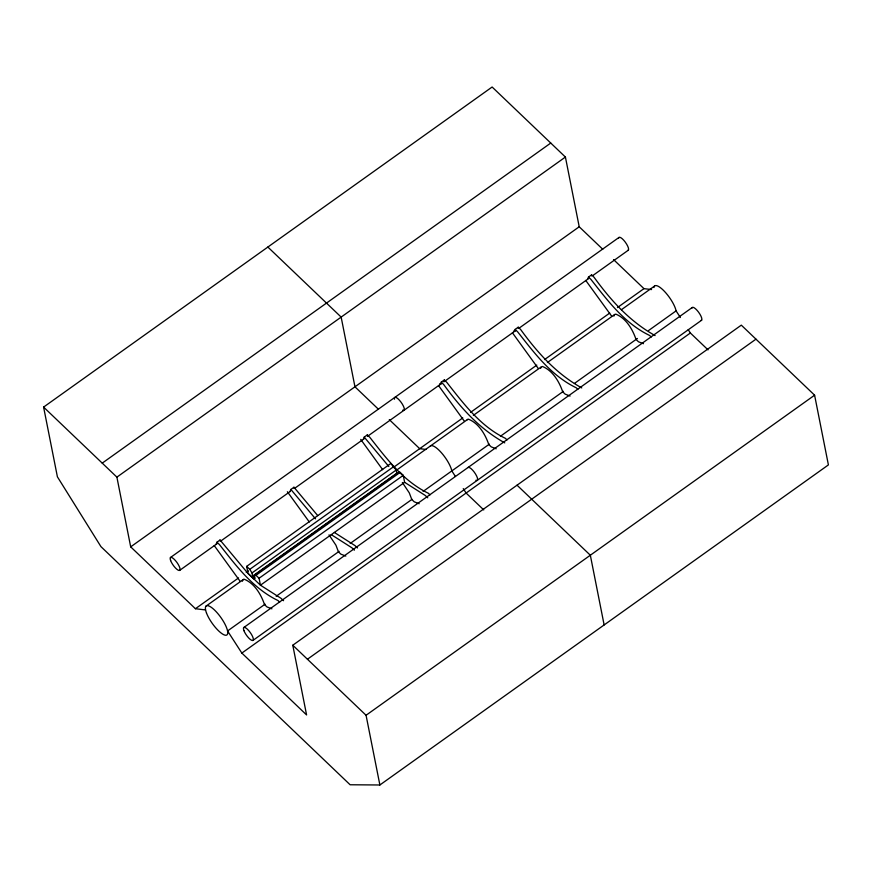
<?xml version="1.0" encoding="UTF-8"?>
<svg xmlns="http://www.w3.org/2000/svg" width="872" height="872" viewBox="0 0 872 872"><rect width="100%" height="100%" fill="white"/><g stroke="black" fill="none" stroke-linecap="round" stroke-linejoin="round"><path stroke-width="1.31" d="M242.372 581.232L242.972 579.76L244.291 579.27C254.57 583.401 261.077 594.464 264.521 604.59L266.963 606.923L271.911 608.819M540.564 368.442L541.163 366.97L542.482 366.48C552.75 370.622 559.257 381.674 562.702 391.8L565.154 394.133L570.092 396.041M613.91 316.1L614.509 314.628L615.828 314.138C626.096 318.28 632.603 329.333 636.048 339.459L638.5 341.791L643.438 343.699M265.121 604.154L227.559 630.957L241.849 653.073L306.584 714.942L292.785 645.226L741.309 325.147L814.601 395.19L828.4 464.907L379.876 784.985L350.119 784.767L100.945 546.635L57.399 476.81L43.6 407.093L492.124 87.015L565.416 157.058L579.215 226.775L602.759 249.272M102.231 463.13L550.755 143.052M205.574 609.953L195.426 608.721L130.691 546.853L116.892 477.137L565.416 157.058M130.691 546.853L579.215 226.775M170.422 557.546L618.957 237.467M216.18 544.117L216.965 542.199L220.038 540.008L248.073 573.558L254.079 579.117M290.103 491.372L290.877 489.454L293.962 487.252L317.735 515.603M363.45 439.03L364.224 437.112L367.308 434.91L369.75 437.254C386.569 458.585 403.256 481.126 428.381 493.28L430.005 494.838M439.575 383.844L441.036 383.854L441.221 382.165L444.306 379.963L446.747 382.307C463.566 403.638 480.254 426.179 505.379 438.333L507.014 439.891M513.499 331.098L514.949 331.109L515.145 329.42L518.23 327.218L520.671 329.551C537.632 352.909 556.434 373.805 581.744 387.92M587.706 278.986L588.491 277.078L591.576 274.876L594.017 277.209C610.978 300.567 629.78 321.463 655.09 335.578M179.806 570.277L217.368 543.463M220.681 541.098L290.278 491.437M294.703 488.287L364.3 438.616M367.613 436.251L441.635 383.429M443.848 381.849L515.646 330.608M518.971 328.243L588.567 278.582M592.982 275.421L628.331 250.199M283.563 600.71L281.111 598.366L260.445 585.199L248.03 573.34L246.656 566.375L390.841 463.49L396.182 470.041L396.804 473.202L252.618 576.098L255.071 578.43L254.439 575.269L398.624 472.373L400.15 472.384L403.256 475.349L404.63 482.314L425.296 495.481L427.749 497.814M246.656 566.375L249.763 569.351L393.948 466.455M195.426 608.721L238.514 577.973M246.253 572.457L248.455 570.877M393.185 467.599L462.781 417.928M470.509 412.412L536.792 365.117M544.531 359.591L609.713 313.081M617.441 307.565L643.961 288.643L651.569 289.569M252.618 576.098L251.997 572.937L396.182 470.041M206.021 606.138L243.582 579.335M396.03 470.542L467.839 419.29M473.365 415.355L540.76 367.265M547.387 362.534L614.771 314.443M621.398 309.713L654.545 286.06M254.439 575.269L255.965 575.28L400.15 472.384M404.63 482.314L260.445 585.199L259.071 578.245L403.256 475.349M276.173 596.274L339.143 551.333M350.195 543.452L412.053 499.307M423.105 491.416L489.388 444.12M500.441 436.24L563.41 391.299M574.452 383.418L637.421 338.478M648.474 330.597L676.094 310.879A17.811 5.221 54.5 0 0 664.486 291.401A17.811 5.221 54.5 0 0 653.946 287.531M243.713 627.578L692.237 307.511M253.098 640.31L701.622 320.231M241.849 653.073L690.373 332.995L708.031 349.868M307.435 659.232L755.97 339.154M379.876 784.985L366.066 715.269L814.601 395.19M467.239 419.726L468.558 419.225C478.837 423.367 485.333 434.43 488.789 444.546L491.23 446.878L496.179 448.786M426.037 449.451L419.694 448.677L389.283 419.617M419.181 503.733L414.233 501.825L411.791 499.493L409.284 492.865L402.363 482.521M345.824 556.074L340.887 554.167L338.445 551.834L335.938 545.207L329.017 534.863M334.368 532.454L355.035 545.621L357.476 547.954M331.284 534.656L351.95 547.823L354.403 550.156M613.55 259.584L643.961 288.643M588.491 277.078L590.933 279.411C607.751 300.742 624.439 323.283 649.564 335.437L651.199 336.995M515.145 329.42L517.587 331.752C534.405 353.084 551.093 375.625 576.218 387.778L577.842 389.337M441.221 382.165L443.674 384.498C460.634 407.856 479.437 428.752 504.746 442.867M267.868 247.059L341.148 317.092L354.959 386.808L378.503 409.306M517.042 485.192L590.333 555.224L604.133 624.941M483.764 509.913L466.106 493.04L463.25 488.614M364.224 437.112L388.847 466.498M290.877 489.454L315.5 518.84M255.965 575.28L259.071 578.245M216.965 542.199L219.406 544.542C236.225 565.874 252.913 588.415 278.037 600.568L279.661 602.127M43.6 407.093L116.892 477.137M292.785 645.226L366.066 715.269M585.766 280.446L611.621 316.111M512.42 332.788L538.275 368.453M438.507 385.533L464.362 421.198M360.725 439.401L382.655 469.67M287.378 491.743L309.309 522.001M214.24 545.578L240.094 581.243M676.094 310.879L680.378 317.517M688.226 329.681L690.373 332.995M455.402 476.45L451.827 470.924A17.811 5.221 54.5 0 0 441.679 453.048A17.811 5.221 54.5 0 0 430.278 446.093M249.763 569.351L251.997 572.937M591.576 274.876L591.641 275.923M518.23 327.218L518.295 328.264M444.306 379.963L444.382 381.01M367.308 434.91L367.385 435.956M293.962 487.252L294.028 488.298M220.038 540.008L220.115 541.043M467.981 467.545A7.913 2.322 54.5 0 1 475.48 473.932A7.913 2.322 54.5 0 1 475.905 480.265M394.493 399.202A7.913 2.322 54.5 0 1 401.033 402.188A7.913 2.322 54.5 0 1 402.624 410.222M691.976 308.154A7.913 2.322 54.5 0 1 698.581 312.187A7.913 2.322 54.5 0 1 701.034 320.449M618.684 238.121A7.913 2.322 54.5 0 1 625.289 242.144A7.913 2.322 54.5 0 1 627.753 250.417M206.49 613.005A17.811 5.221 54.5 0 0 225.804 635.263A17.811 5.221 54.5 0 0 217.422 613.092A17.811 5.221 54.5 0 0 206.49 613.005M243.92 630.641A7.913 2.322 54.5 0 0 252.509 640.528A7.913 2.322 54.5 0 0 248.782 630.674A7.913 2.322 54.5 0 0 243.92 630.641M170.64 560.598A7.913 2.322 54.5 0 0 179.218 570.495A7.913 2.322 54.5 0 0 175.49 560.631A7.913 2.322 54.5 0 0 170.64 560.598"/></g></svg>
